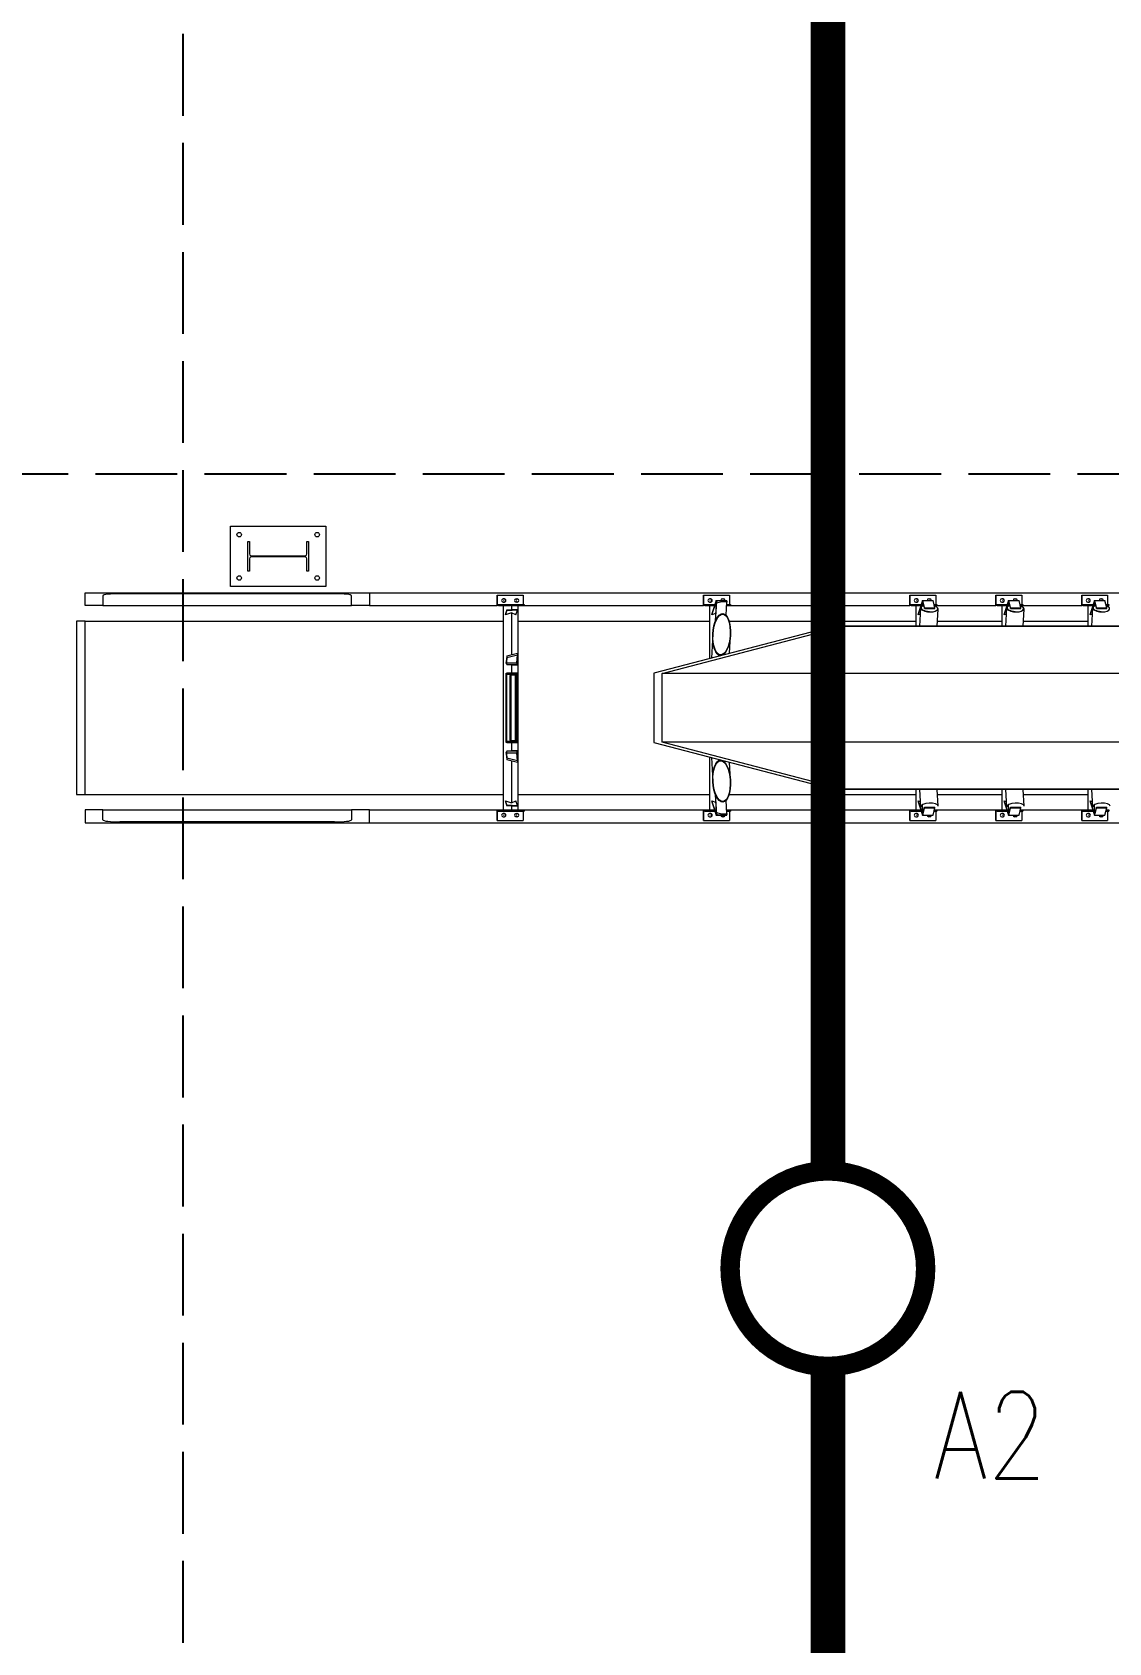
# Model space of a CAD drawing. Header units: millimetres. Extents: x 91119 to 433967, y 16708 to 144224.
# Drawn here: x 313582 to 319798, y 49944 to 59245 of the extents above; entities that cross this region are included whole.
import ezdxf

# ---------------------------------------------------------------- set-up
doc = ezdxf.new("R2010")
doc.units = ezdxf.units.MM
doc.header["$LTSCALE"] = 100
doc.linetypes.add('121217 IES and EMR$0$XKITLINE03', pattern=[6.299213, 4.724409, -1.574803])
doc.linetypes.add('DASHED', pattern=[19.05, 12.7, -6.35])
for name, color, linetype in [('121217 IES and EMR$0$grid', 8, 'Continuous'), ('121217 IES and EMR$0$Xref', 8, 'Continuous'), ('Lighting', 5, 'Continuous')]:
    doc.layers.add(name, color=color, linetype=linetype)
doc.styles.add('ROMANS', font='romans.shx', dxfattribs={"width": 0.8, "height": 2.5})

msp = doc.modelspace()

# ---------------------------------------------------------------- linework, layer by layer
at = {"layer": '121217 IES and EMR$0$grid', "linetype": '121217 IES and EMR$0$XKITLINE03'}
for p, q in [((314452.5, 138605.8), (314452.5, 24225.6)), ((409538.3, 56693.7), (257573.4, 56693.7))]:
    msp.add_line(p, q, dxfattribs=at)
at = {"layer": '121217 IES and EMR$0$Xref', "linetype": 'Continuous', "lineweight": 20}
for p, q in [((314727.5, 56393.7), (315277.5, 56393.7)), ((314727.5, 56043.7), (314727.5, 56393.7)), ((315277.5, 56393.7), (315277.5, 56043.7)), ((314826.8, 56133.1), (314826.8, 56304.2)), ((314826.8, 56304.2), (314836.5, 56304.2)), ((314836.5, 56304.2), (314836.5, 56232.4)), ((315168.5, 56232.4), (315168.5, 56304.2)), ((315168.5, 56304.2), (315178.2, 56304.2)), ((315178.2, 56304.2), (315178.2, 56133.1)), ((314836.5, 56205), (314836.5, 56133.1)), ((314846.7, 56222.2), (315158.3, 56222.2)), ((315158.3, 56215.2), (314846.7, 56215.2)), ((315168.5, 56133.1), (315168.5, 56205)), ((314836.5, 56133.1), (314826.8, 56133.1)), ((315178.2, 56133.1), (315168.5, 56133.1)), ((313887.6, 56008.7), (315528.7, 56008.7)), ((313887.6, 55933.7), (313887.6, 56008.7)), ((315327.7, 56002.7), (314088.7, 56002.7)), ((315277.5, 56043.7), (314727.5, 56043.7)), ((315528.7, 56008.7), (327358.4, 56008.7)), ((315528.7, 56008.7), (315528.7, 55933.7)), ((313990.2, 55933.7), (313887.6, 55933.7)), ((313990.2, 55990.7), (313990.2, 55933.7)), ((313990.2, 55933.7), (315426.2, 55933.7)), ((315426.2, 55933.7), (315426.2, 55990.7)), ((315528.7, 55933.7), (315426.2, 55933.7)), ((315528.7, 55933.7), (316266.7, 55933.7)), ((316266.7, 55993.7), (316267.5, 55993.7)), ((316266.7, 55933.7), (316266.7, 55993.7)), ((316274.1, 55933.7), (316266.7, 55933.7)), ((316267.5, 55993.7), (316416.4, 55993.7)), ((316267.5, 55993.7), (316267.5, 55947.7)), ((316268.4, 55939.7), (316274.1, 55939.7)), ((316274.1, 55939.7), (316422.9, 55939.7)), ((316274.1, 55939.7), (316274.1, 55933.7)), ((316274.1, 55933.7), (316344.5, 55933.7)), ((316308.2, 55972.7), (316301.2, 55972.7)), ((316301.2, 55954.7), (316308.2, 55954.7)), ((316301.7, 55933.7), (316301.7, 54753.7)), ((316304.7, 55964.2), (316304, 55964.2)), ((316304, 55963.2), (316304.7, 55963.2)), ((316323.2, 55910), (316315.5, 55886.4)), ((316315.5, 55881.1), (316323.2, 55904.6)), ((316323.2, 55910), (316383.7, 55912.7)), ((316323.2, 55910), (316323.2, 55904.6)), ((316383.7, 55907.4), (316323.2, 55904.6)), ((316349, 55933.7), (316344.5, 55933.7)), ((316349, 55933.7), (316349, 55911.2)), ((316352.5, 55933.7), (316349, 55933.7)), ((316352.5, 55933.7), (316422.9, 55933.7)), ((316375.1, 55881.1), (316383.7, 55907.4)), ((316375.7, 55972.7), (316382.6, 55972.7)), ((316382.6, 55954.7), (316375.7, 55954.7)), ((316379.1, 55964.2), (316378.4, 55964.2)), ((316378.4, 55963.2), (316379.1, 55963.2)), ((316383.7, 55912.7), (316383.7, 55907.4)), ((316385.9, 55933.7), (316385.9, 54753.7)), ((316416.4, 55993.7), (316416.4, 55947.7)), ((316422.9, 55939.7), (316422.9, 55933.7)), ((316422.9, 55933.7), (317457.8, 55933.7)), ((317457.8, 55993.7), (317458.5, 55993.7)), ((317457.8, 55933.7), (317457.8, 55993.7)), ((317465.1, 55933.7), (317457.8, 55933.7)), ((317458.5, 55993.7), (317607.4, 55993.7)), ((317458.5, 55993.7), (317458.5, 55947.7)), ((317459.5, 55939.7), (317465.1, 55939.7)), ((317465.1, 55939.7), (317523.9, 55939.7)), ((317465.1, 55939.7), (317465.1, 55933.7)), ((317465.1, 55933.7), (317522, 55933.7)), ((317499.2, 55972.7), (317492.3, 55972.7)), ((317492.3, 55954.7), (317499.2, 55954.7)), ((317492.8, 55933.7), (317492.8, 55627.6)), ((317495.7, 55964.2), (317495, 55964.2)), ((317495, 55963.2), (317495.7, 55963.2)), ((317531.9, 55964.2), (317506.6, 55886.4)), ((317506.6, 55881.1), (317532.1, 55959.5)), ((317532.2, 55959.9), (317525.4, 55840.7)), ((317526.2, 55842.8), (317532.2, 55948.1)), ((317531.9, 55964.2), (317591.4, 55964.2)), ((317532.1, 55959.5), (317531.9, 55964.2)), ((317532.1, 55959.5), (317532.2, 55959.5)), ((317532.2, 55959.9), (317544.5, 55963.1)), ((317532.2, 55959.9), (317532.2, 55948.1)), ((317564.4, 55956.5), (317532.2, 55948.1)), ((317544.5, 55963.1), (317591.9, 55963.1)), ((317544.5, 55963.1), (317592.7, 55960.4)), ((317592.7, 55954.8), (317564.4, 55956.5)), ((317566.7, 55972.7), (317573.7, 55972.7)), ((317587.8, 55878.2), (317592.2, 55954.9)), ((317590.9, 55933.7), (317614, 55933.7)), ((317591.3, 55939.7), (317614, 55939.7)), ((317591.5, 55963.1), (317591.4, 55964.2)), ((317592.7, 55960.4), (317591.9, 55963.1)), ((317592.7, 55960.4), (317592.7, 55954.8)), ((317607.4, 55993.7), (317607.4, 55947.7)), ((317614, 55939.7), (317614, 55933.7)), ((317614, 55933.7), (318648.8, 55933.7)), ((318648.8, 55933.7), (318648.8, 55993.7)), ((318648.8, 55993.7), (318649.6, 55993.7)), ((318656.2, 55933.7), (318648.8, 55933.7)), ((318649.6, 55993.7), (318649.6, 55947.7)), ((318649.6, 55993.7), (318798.5, 55993.7)), ((318650.6, 55939.7), (318656.2, 55939.7)), ((318656.2, 55939.7), (318715, 55939.7)), ((318656.2, 55939.7), (318656.2, 55933.7)), ((318656.2, 55933.7), (318713, 55933.7)), ((318690.3, 55972.7), (318683.3, 55972.7)), ((318683.3, 55954.7), (318690.3, 55954.7)), ((318683.8, 55933.7), (318683.8, 55815.6)), ((318686.8, 55964.2), (318686.1, 55964.2)), ((318686.1, 55963.2), (318686.8, 55963.2)), ((318722.9, 55964.2), (318697.7, 55886.4)), ((318697.7, 55881.1), (318723.2, 55959.5)), ((318711, 55918.3), (318705.2, 55815.6)), ((318723.5, 55963.1), (318721.6, 55930.8)), ((318722.3, 55931.2), (318723.7, 55956.5)), ((318722.9, 55964.2), (318782.5, 55964.2)), ((318723.2, 55959.5), (318722.9, 55964.2)), ((318723.2, 55959.5), (318723.2, 55959.5)), ((318723.5, 55963.1), (318783, 55963.1)), ((318734.2, 55922.1), (318723.5, 55963.1)), ((318723.7, 55956.5), (318733.9, 55917.6)), ((318733.9, 55917.6), (318734.2, 55922.1)), ((318733.9, 55917.6), (318793.5, 55917.6)), ((318734.2, 55922.1), (318793.7, 55922.1)), ((318757.8, 55972.7), (318764.7, 55972.7)), ((318782.5, 55963.1), (318782.5, 55964.2)), ((318793.7, 55922.1), (318783, 55963.1)), ((318789.1, 55939.7), (318805, 55939.7)), ((318790.7, 55933.7), (318805, 55933.7)), ((318793.5, 55917.6), (318793.7, 55922.1)), ((318798.5, 55993.7), (318798.5, 55947.7)), ((318805, 55939.7), (318805, 55933.7)), ((318805, 55933.7), (319145.1, 55933.7)), ((318807.4, 55815.6), (318812.9, 55912.5)), ((319145.1, 55933.7), (319145.1, 55993.7)), ((319145.1, 55993.7), (319145.9, 55993.7)), ((319152.4, 55933.7), (319145.1, 55933.7)), ((319145.9, 55993.7), (319145.9, 55947.7)), ((319145.9, 55993.7), (319294.7, 55993.7)), ((319146.8, 55939.7), (319152.4, 55939.7)), ((319152.4, 55939.7), (319211.2, 55939.7)), ((319152.4, 55939.7), (319152.4, 55933.7)), ((319152.4, 55933.7), (319209.3, 55933.7)), ((319186.5, 55972.7), (319179.6, 55972.7)), ((319179.6, 55954.7), (319186.5, 55954.7)), ((319180.1, 55933.7), (319180.1, 55815.6)), ((319183.1, 55964.2), (319182.3, 55964.2)), ((319182.3, 55963.2), (319183.1, 55963.2)), ((319219.2, 55964.2), (319193.9, 55886.4)), ((319193.9, 55881.1), (319219.4, 55959.5)), ((319207.3, 55918.3), (319201.5, 55815.6)), ((319219.7, 55963.1), (319217.9, 55930.8)), ((319218.6, 55931.2), (319220, 55956.5)), ((319219.2, 55964.2), (319278.8, 55964.2)), ((319219.4, 55959.5), (319219.2, 55964.2)), ((319219.4, 55959.5), (319219.5, 55959.5)), ((319219.7, 55963.1), (319279.3, 55963.1)), ((319230.4, 55922.1), (319219.7, 55963.1)), ((319220, 55956.5), (319230.2, 55917.6)), ((319230.2, 55917.6), (319230.4, 55922.1)), ((319230.2, 55917.6), (319289.7, 55917.6)), ((319230.4, 55922.1), (319290, 55922.1)), ((319254, 55972.7), (319261, 55972.7)), ((319278.8, 55963.1), (319278.8, 55964.2)), ((319290, 55922.1), (319279.3, 55963.1)), ((319285.4, 55939.7), (319301.3, 55939.7)), ((319287, 55933.7), (319301.3, 55933.7)), ((319289.7, 55917.6), (319290, 55922.1)), ((319294.7, 55993.7), (319294.7, 55947.7)), ((319301.3, 55939.7), (319301.3, 55933.7)), ((319301.3, 55933.7), (319641.4, 55933.7)), ((319303.6, 55815.6), (319309.1, 55912.5)), ((319641.4, 55933.7), (319641.4, 55993.7)), ((319641.4, 55993.7), (319642.1, 55993.7)), ((319648.7, 55933.7), (319641.4, 55933.7)), ((319642.1, 55993.7), (319642.1, 55947.7)), ((319642.1, 55993.7), (319791, 55993.7)), ((319643.1, 55939.7), (319648.7, 55939.7)), ((319648.7, 55939.7), (319707.5, 55939.7)), ((319648.7, 55939.7), (319648.7, 55933.7)), ((319648.7, 55933.7), (319705.6, 55933.7)), ((319682.8, 55972.7), (319675.9, 55972.7)), ((319675.9, 55954.7), (319682.8, 55954.7)), ((319676.4, 55933.7), (319676.4, 55815.6)), ((319679.3, 55964.2), (319678.6, 55964.2)), ((319678.6, 55963.2), (319679.3, 55963.2)), ((319715.5, 55964.2), (319690.2, 55886.4)), ((319690.2, 55881.1), (319715.7, 55959.5)), ((319703.6, 55918.3), (319697.7, 55815.6)), ((319716, 55963.1), (319714.2, 55930.8)), ((319714.9, 55931.2), (319716.3, 55956.5)), ((319715.5, 55964.2), (319775, 55964.2)), ((319715.7, 55959.5), (319715.5, 55964.2)), ((319715.7, 55959.5), (319715.8, 55959.5)), ((319716, 55963.1), (319775.6, 55963.1)), ((319726.7, 55922.1), (319716, 55963.1)), ((319716.3, 55956.5), (319726.5, 55917.6)), ((319726.5, 55917.6), (319726.7, 55922.1)), ((319726.5, 55917.6), (319786, 55917.6)), ((319726.7, 55922.1), (319786.3, 55922.1)), ((319750.3, 55972.7), (319757.3, 55972.7)), ((319775.1, 55963.1), (319775, 55964.2)), ((319786.3, 55922.1), (319775.6, 55963.1)), ((319781.7, 55939.7), (319797.6, 55939.7)), ((319783.2, 55933.7), (319797.6, 55933.7)), ((319786, 55917.6), (319786.3, 55922.1)), ((319791, 55993.7), (319791, 55947.7)), ((319797.6, 55939.7), (319797.6, 55933.7)), ((313887.9, 55843.7), (313838.7, 55843.7)), ((313838.7, 55843.7), (313838.7, 54843.7)), ((313887.9, 55843.7), (316301.7, 55843.7)), ((313887.9, 54843.7), (313887.9, 55843.7)), ((316349, 55892.3), (316315.5, 55881.1)), ((316315.5, 55886.4), (316315.5, 55881.1)), ((316349, 55892.3), (316349, 55650.6)), ((316375.1, 55881.1), (316349, 55892.3)), ((316385.9, 55843.7), (317492.8, 55843.7)), ((318212.1, 55815.6), (317170.7, 55543.4)), ((317219.9, 55542), (318256.7, 55813)), ((317528.1, 55888.3), (317506.6, 55881.1)), ((317506.6, 55886.4), (317506.6, 55881.1)), ((317605.5, 55843.7), (318683.8, 55843.7)), ((327001.3, 55815.6), (318212.1, 55815.6)), ((318256.7, 55813), (318212.1, 55815.6)), ((327001.9, 55813), (318256.7, 55813)), ((318697.7, 55886.4), (318697.7, 55881.1)), ((318709.1, 55884.9), (318697.7, 55881.1)), ((318809, 55843.7), (319180.1, 55843.7)), ((319193.9, 55886.4), (319193.9, 55881.1)), ((319205.4, 55884.9), (319193.9, 55881.1)), ((319305.2, 55843.7), (319676.4, 55843.7)), ((319690.2, 55886.4), (319690.2, 55881.1)), ((319701.7, 55884.9), (319690.2, 55881.1)), ((317511.5, 55769.6), (317503.6, 55630.4)), ((317607.3, 55657.5), (317613.4, 55763.8)), ((316323.2, 55643.9), (316320.7, 55600.6)), ((316321.5, 55603), (316323.2, 55632.1)), ((316323.2, 55643.9), (316383.7, 55659.7)), ((316383.7, 55647.9), (316323.2, 55632.1)), ((316323.2, 55643.9), (316323.2, 55632.1)), ((316381.1, 55603), (316383.7, 55647.9)), ((316383.7, 55659.7), (316383.7, 55647.9)), ((316315.9, 55605.8), (316315.9, 55600.8)), ((316320.7, 55605.8), (316315.9, 55605.8)), ((316315.9, 55600.8), (316320.7, 55600.8)), ((316319.2, 55543.7), (316323.2, 55543.7)), ((316319.2, 55143.7), (316319.2, 55543.7)), ((316319.8, 55538.7), (316319.8, 55148.7)), ((316323.2, 55538.7), (316319.8, 55538.7)), ((316320.7, 55605.8), (316321, 55605.8)), ((316320.7, 55600.8), (316320.7, 55605.8)), ((316320.7, 55600.8), (316320.8, 55600.8)), ((316320.7, 55600.6), (316323.2, 55591.2)), ((316321.5, 55603), (316381.1, 55603)), ((316323.2, 55596.7), (316321.5, 55603)), ((316323.2, 55596.7), (316323.2, 55591.2)), ((316323.2, 55596.7), (316383.7, 55593.2)), ((316383.7, 55587.7), (316323.2, 55591.2)), ((316323.2, 55543.7), (316323.2, 55538.7)), ((316383.7, 55543.7), (316323.2, 55543.7)), ((316323.2, 55538.7), (316383.7, 55538.7)), ((316342.5, 55156.7), (316342.5, 55530.7)), ((316347.8, 55156.7), (316347.8, 55530.7)), ((316349, 55589.7), (316349, 55543.7)), ((316370.9, 55530.7), (316370.9, 55156.7)), ((316376.2, 55530.7), (316376.2, 55156.7)), ((316379.4, 55538.7), (316379.4, 55148.7)), ((316383.7, 55593.2), (316381.1, 55603)), ((316383.7, 55593.2), (316383.7, 55587.7)), ((316383.7, 55543.7), (316383.7, 55538.7)), ((317170.7, 55543.4), (317170.7, 55144)), ((325696.5, 55542), (317219.9, 55542)), ((317219.9, 55145.3), (317219.9, 55542)), ((316315.9, 55086.6), (316315.9, 55081.6)), ((316320.7, 55086.6), (316315.9, 55086.6)), ((316315.9, 55081.6), (316320.7, 55081.6)), ((316323.2, 55143.7), (316319.2, 55143.7)), ((316319.8, 55148.7), (316323.2, 55148.7)), ((316323.2, 55096.2), (316320.7, 55086.8)), ((316320.7, 55086.8), (316323.2, 55043.5)), ((316320.7, 55086.6), (316320.8, 55086.6)), ((316320.7, 55081.6), (316320.7, 55086.6)), ((316320.7, 55081.6), (316321, 55081.6)), ((316321.5, 55084.4), (316323.2, 55090.7)), ((316321.5, 55084.4), (316381.1, 55084.4)), ((316323.2, 55055.3), (316321.5, 55084.4)), ((316323.2, 55148.7), (316323.2, 55143.7)), ((316383.7, 55148.7), (316323.2, 55148.7)), ((316323.2, 55143.7), (316383.7, 55143.7)), ((316323.2, 55096.2), (316383.7, 55099.6)), ((316323.2, 55096.2), (316323.2, 55090.7)), ((316383.7, 55094.1), (316323.2, 55090.7)), ((316349, 55143.7), (316349, 55097.7)), ((316381.1, 55084.4), (316383.7, 55094.1)), ((316383.7, 55039.5), (316381.1, 55084.4)), ((316383.7, 55148.7), (316383.7, 55143.7)), ((316383.7, 55099.6), (316383.7, 55094.1)), ((317170.7, 55144), (318212.1, 54871.8)), ((325696.5, 55145.3), (317219.9, 55145.3)), ((318256.7, 54874.4), (317219.9, 55145.3)), ((316323.2, 55055.3), (316323.2, 55043.5)), ((316323.2, 55055.3), (316383.7, 55039.5)), ((316383.7, 55027.7), (316323.2, 55043.5)), ((316349, 55036.7), (316349, 54795)), ((316383.7, 55039.5), (316383.7, 55027.7)), ((317492.8, 55059.8), (317492.8, 54753.7)), ((317503.6, 55057), (317511.5, 54917.8)), ((317613.4, 54923.6), (317607.3, 55029.9)), ((313838.7, 54843.7), (313887.9, 54843.7)), ((313887.9, 54843.7), (316301.7, 54843.7)), ((316315.5, 54806.3), (316315.5, 54800.9)), ((316315.5, 54806.3), (316349, 54795)), ((316323.2, 54782.7), (316315.5, 54806.3)), ((316315.5, 54800.9), (316323.2, 54777.4)), ((316349, 54795), (316375.1, 54806.3)), ((316383.7, 54780), (316375.1, 54806.3)), ((316385.9, 54843.7), (317492.8, 54843.7)), ((317506.6, 54806.3), (317506.6, 54800.9)), ((317506.6, 54806.3), (317528.1, 54799)), ((317532.1, 54727.8), (317506.6, 54806.3)), ((317506.6, 54800.9), (317531.9, 54723.2)), ((317525.4, 54846.6), (317532.2, 54727.5)), ((317532.2, 54739.3), (317526.2, 54844.5)), ((317592.2, 54732.5), (317587.8, 54809.1)), ((317605.5, 54843.7), (318683.8, 54843.7)), ((318212.1, 54871.8), (318256.7, 54874.4)), ((327001.3, 54871.8), (318212.1, 54871.8)), ((327001.9, 54874.4), (318256.7, 54874.4)), ((318683.8, 54871.8), (318683.8, 54753.7)), ((318697.7, 54806.3), (318697.7, 54800.9)), ((318697.7, 54806.3), (318709.1, 54802.4)), ((318723.2, 54727.8), (318697.7, 54806.3)), ((318697.7, 54800.9), (318722.9, 54723.2)), ((318705.2, 54871.8), (318711, 54769.1)), ((318812.9, 54774.9), (318807.4, 54871.8)), ((318809, 54843.7), (319180.1, 54843.7)), ((319180.1, 54871.8), (319180.1, 54753.7)), ((319193.9, 54806.3), (319193.9, 54800.9)), ((319193.9, 54806.3), (319205.4, 54802.4)), ((319219.4, 54727.8), (319193.9, 54806.3)), ((319193.9, 54800.9), (319219.2, 54723.2)), ((319201.5, 54871.8), (319207.3, 54769.1)), ((319309.1, 54774.9), (319303.6, 54871.8)), ((319305.2, 54843.7), (319676.4, 54843.7)), ((319676.4, 54871.8), (319676.4, 54753.7)), ((319690.2, 54806.3), (319690.2, 54800.9)), ((319690.2, 54806.3), (319701.7, 54802.4)), ((319715.7, 54727.8), (319690.2, 54806.3)), ((319690.2, 54800.9), (319715.5, 54723.2)), ((319697.7, 54871.8), (319703.6, 54769.1)), ((313887.6, 54753.7), (313887.6, 54678.7)), ((313990.2, 54753.7), (313887.6, 54753.7)), ((313990.2, 54753.7), (315426.2, 54753.7)), ((313990.2, 54696.7), (313990.2, 54753.7)), ((315426.2, 54753.7), (315426.2, 54696.7)), ((315528.7, 54753.7), (315426.2, 54753.7)), ((315528.7, 54753.7), (316266.7, 54753.7)), ((315528.7, 54678.7), (315528.7, 54753.7)), ((316266.7, 54693.7), (316266.7, 54753.7)), ((316266.7, 54753.7), (316274.1, 54753.7)), ((316267.5, 54693.7), (316266.7, 54693.7)), ((316267.5, 54739.7), (316267.5, 54693.7)), ((316267.5, 54693.7), (316416.4, 54693.7)), ((316274.1, 54747.7), (316268.4, 54747.7)), ((316274.1, 54753.7), (316344.5, 54753.7)), ((316274.1, 54753.7), (316274.1, 54747.7)), ((316274.1, 54747.7), (316422.9, 54747.7)), ((316308.2, 54732.7), (316301.2, 54732.7)), ((316301.2, 54714.7), (316308.2, 54714.7)), ((316304.7, 54724.2), (316304, 54724.2)), ((316304, 54723.2), (316304.7, 54723.2)), ((316323.2, 54782.7), (316323.2, 54777.4)), ((316323.2, 54782.7), (316383.7, 54780)), ((316383.7, 54774.6), (316323.2, 54777.4)), ((316344.5, 54753.7), (316349, 54753.7)), ((316349, 54776.2), (316349, 54753.7)), ((316349, 54753.7), (316352.5, 54753.7)), ((316352.5, 54753.7), (316422.9, 54753.7)), ((316375.7, 54732.7), (316382.6, 54732.7)), ((316382.6, 54714.7), (316375.7, 54714.7)), ((316379.1, 54724.2), (316378.4, 54724.2)), ((316378.4, 54723.2), (316379.1, 54723.2)), ((316383.7, 54780), (316383.7, 54774.6)), ((316416.4, 54739.7), (316416.4, 54693.7)), ((316422.9, 54753.7), (317457.8, 54753.7)), ((316422.9, 54753.7), (316422.9, 54747.7)), ((317457.8, 54693.7), (317457.8, 54753.7)), ((317457.8, 54753.7), (317465.1, 54753.7)), ((317458.5, 54693.7), (317457.8, 54693.7)), ((317458.5, 54739.7), (317458.5, 54693.7)), ((317458.5, 54693.7), (317607.4, 54693.7)), ((317465.1, 54747.7), (317459.5, 54747.7)), ((317465.1, 54753.7), (317522, 54753.7)), ((317465.1, 54753.7), (317465.1, 54747.7)), ((317465.1, 54747.7), (317523.9, 54747.7)), ((317499.2, 54732.7), (317492.3, 54732.7)), ((317492.3, 54714.7), (317499.2, 54714.7)), ((317495.7, 54724.2), (317495, 54724.2)), ((317495, 54723.2), (317495.7, 54723.2)), ((317531.9, 54723.2), (317532.1, 54727.8)), ((317531.9, 54723.2), (317591.4, 54723.2)), ((317532.1, 54727.8), (317532.2, 54727.8)), ((317532.2, 54739.3), (317564.4, 54730.9)), ((317532.2, 54739.3), (317532.2, 54727.5)), ((317544.5, 54724.3), (317532.2, 54727.5)), ((317592.7, 54727), (317544.5, 54724.3)), ((317544.5, 54724.3), (317591.9, 54724.3)), ((317564.4, 54730.9), (317592.7, 54732.5)), ((317573.7, 54714.7), (317566.7, 54714.7)), ((317590.9, 54753.7), (317614, 54753.7)), ((317591.3, 54747.7), (317614, 54747.7)), ((317591.4, 54723.2), (317591.5, 54724.3)), ((317591.9, 54724.3), (317592.7, 54727)), ((317592.7, 54732.5), (317592.7, 54727)), ((317607.4, 54739.7), (317607.4, 54693.7)), ((317614, 54753.7), (318648.8, 54753.7)), ((317614, 54753.7), (317614, 54747.7)), ((318648.8, 54693.7), (318648.8, 54753.7)), ((318648.8, 54753.7), (318656.2, 54753.7)), ((318649.6, 54693.7), (318648.8, 54693.7)), ((318649.6, 54739.7), (318649.6, 54693.7)), ((318649.6, 54693.7), (318798.5, 54693.7)), ((318656.2, 54747.7), (318650.6, 54747.7)), ((318656.2, 54753.7), (318713, 54753.7)), ((318656.2, 54753.7), (318656.2, 54747.7)), ((318656.2, 54747.7), (318715, 54747.7)), ((318690.3, 54732.7), (318683.3, 54732.7)), ((318683.3, 54714.7), (318690.3, 54714.7)), ((318686.8, 54724.2), (318686.1, 54724.2)), ((318686.1, 54723.2), (318686.8, 54723.2)), ((318720.2, 54782.3), (318723.5, 54724.3)), ((318723.7, 54730.9), (318720.8, 54782.7)), ((318722.9, 54723.2), (318723.2, 54727.8)), ((318722.9, 54723.2), (318782.5, 54723.2)), ((318723.2, 54727.8), (318723.2, 54727.8)), ((318723.5, 54724.3), (318734.2, 54765.3)), ((318723.5, 54724.3), (318783, 54724.3)), ((318733.9, 54769.8), (318723.7, 54730.9)), ((318733.9, 54769.8), (318793.5, 54769.8)), ((318734.2, 54765.3), (318733.9, 54769.8)), ((318734.2, 54765.3), (318793.7, 54765.3)), ((318764.7, 54714.7), (318757.8, 54714.7)), ((318782.5, 54723.2), (318782.5, 54724.3)), ((318783, 54724.3), (318793.7, 54765.3)), ((318789.1, 54747.7), (318805, 54747.7)), ((318790.7, 54753.7), (318805, 54753.7)), ((318793.7, 54765.3), (318793.5, 54769.8)), ((318798.5, 54739.7), (318798.5, 54693.7)), ((318805, 54753.7), (319145.1, 54753.7)), ((318805, 54753.7), (318805, 54747.7)), ((319145.1, 54693.7), (319145.1, 54753.7)), ((319145.1, 54753.7), (319152.4, 54753.7)), ((319145.9, 54693.7), (319145.1, 54693.7)), ((319145.9, 54739.7), (319145.9, 54693.7)), ((319145.9, 54693.7), (319294.7, 54693.7)), ((319152.4, 54747.7), (319146.8, 54747.7)), ((319152.4, 54753.7), (319209.3, 54753.7)), ((319152.4, 54753.7), (319152.4, 54747.7)), ((319152.4, 54747.7), (319211.2, 54747.7)), ((319186.5, 54732.7), (319179.6, 54732.7)), ((319179.6, 54714.7), (319186.5, 54714.7)), ((319183.1, 54724.2), (319182.3, 54724.2)), ((319182.3, 54723.2), (319183.1, 54723.2)), ((319216.4, 54782.3), (319219.7, 54724.3)), ((319220, 54730.9), (319217.1, 54782.7)), ((319219.2, 54723.2), (319219.4, 54727.8)), ((319219.2, 54723.2), (319278.8, 54723.2)), ((319219.4, 54727.8), (319219.5, 54727.8)), ((319219.7, 54724.3), (319230.4, 54765.3)), ((319219.7, 54724.3), (319279.3, 54724.3)), ((319230.2, 54769.8), (319220, 54730.9)), ((319230.2, 54769.8), (319289.7, 54769.8)), ((319230.4, 54765.3), (319230.2, 54769.8)), ((319230.4, 54765.3), (319290, 54765.3)), ((319261, 54714.7), (319254, 54714.7)), ((319278.8, 54723.2), (319278.8, 54724.3)), ((319279.3, 54724.3), (319290, 54765.3)), ((319285.4, 54747.7), (319301.3, 54747.7)), ((319287, 54753.7), (319301.3, 54753.7)), ((319290, 54765.3), (319289.7, 54769.8)), ((319294.7, 54739.7), (319294.7, 54693.7)), ((319301.3, 54753.7), (319641.4, 54753.7)), ((319301.3, 54753.7), (319301.3, 54747.7)), ((319641.4, 54693.7), (319641.4, 54753.7)), ((319641.4, 54753.7), (319648.7, 54753.7)), ((319642.1, 54693.7), (319641.4, 54693.7)), ((319642.1, 54739.7), (319642.1, 54693.7)), ((319642.1, 54693.7), (319791, 54693.7)), ((319648.7, 54747.7), (319643.1, 54747.7)), ((319648.7, 54753.7), (319705.6, 54753.7)), ((319648.7, 54753.7), (319648.7, 54747.7)), ((319648.7, 54747.7), (319707.5, 54747.7)), ((319682.8, 54732.7), (319675.9, 54732.7)), ((319675.9, 54714.7), (319682.8, 54714.7)), ((319679.3, 54724.2), (319678.6, 54724.2)), ((319678.6, 54723.2), (319679.3, 54723.2)), ((319712.7, 54782.3), (319716, 54724.3)), ((319716.3, 54730.9), (319713.4, 54782.7)), ((319715.5, 54723.2), (319715.7, 54727.8)), ((319715.5, 54723.2), (319775, 54723.2)), ((319715.7, 54727.8), (319715.8, 54727.8)), ((319716, 54724.3), (319726.7, 54765.3)), ((319716, 54724.3), (319775.6, 54724.3)), ((319726.5, 54769.8), (319716.3, 54730.9)), ((319726.5, 54769.8), (319786, 54769.8)), ((319726.7, 54765.3), (319726.5, 54769.8)), ((319726.7, 54765.3), (319786.3, 54765.3)), ((319757.3, 54714.7), (319750.3, 54714.7)), ((319775, 54723.2), (319775.1, 54724.3)), ((319775.6, 54724.3), (319786.3, 54765.3)), ((319781.7, 54747.7), (319797.6, 54747.7)), ((319783.2, 54753.7), (319797.6, 54753.7)), ((319786.3, 54765.3), (319786, 54769.8)), ((319791, 54739.7), (319791, 54693.7)), ((319797.6, 54753.7), (319797.6, 54747.7)), ((313887.6, 54678.7), (315528.7, 54678.7)), ((315327.7, 54684.7), (314088.7, 54684.7)), ((315528.7, 54678.7), (327358.4, 54678.7))]:
    msp.add_line(p, q, dxfattribs=at)
at = {"layer": '121217 IES and EMR$0$Xref', "linetype": 'Continuous', "lineweight": 0}
for p, q in [((317512.6, 55783), (317514, 55781.6)), ((317599, 55696.6), (317600.4, 55695.2)), ((316337.7, 55543.7), (316342.7, 55538.7)), ((316348.1, 55533.3), (316349.7, 55531.7)), ((316370.9, 55510.5), (316376.2, 55505.2)), ((318236.4, 54879.7), (318229.6, 54872.8)), ((314368.3, 54684.7), (314374.3, 54678.7))]:
    msp.add_line(p, q, dxfattribs=at)
at = {"layer": '121217 IES and EMR$0$Xref', "linetype": 'Continuous', "lineweight": 20}
for centre in [(314777.5, 56343.7), (315227.5, 56343.7), (314777.5, 56093.7), (315227.5, 56093.7)]:
    msp.add_circle(centre, 13, dxfattribs=at)
for centre, start, end in [((314846.7, 56232.4), 180, 270), ((314846.7, 56205), 90, 180), ((315158.3, 56232.4), 270, 0), ((315158.3, 56205), 0, 90)]:
    msp.add_arc(centre, 10.2, start, end, dxfattribs=at)
for centre, major_axis, ratio, start_param, end_param in [((314088.7, 55990.7), (98.5, 0), 0.121869, 1.570796, 3.141593), ((315327.7, 55990.7), (98.5, 0), 0.121869, 0, 1.570796), ((316268.4, 55947.7), (0, 8), 0.121869, 1.570796, 3.141593), ((316301.2, 55963.7), (0, 9), 0.992546, 0, 3.141593), ((316304, 55963.7), (0, 0.5), 0.992546, 0, 3.141593), ((316307.4, 55963.7), (0, 9), 0.992546, 3.141593, 6.283185), ((316308.2, 55963.7), (0, -9), 0.992546, 0, 3.141593), ((316375.7, 55963.7), (0, -9), 0.992546, 3.141593, 6.283185), ((316378.4, 55963.7), (0, 0.5), 0.992546, 0, 3.141593), ((316381.9, 55963.7), (0, -9), 0.992546, 0, 3.141593), ((316382.6, 55963.7), (0, 9), 0.992546, 3.141593, 6.283185), ((316417.3, 55947.7), (0, 8), 0.121869, 1.570796, 3.141593), ((317459.5, 55947.7), (0, 8), 0.121869, 1.570796, 3.141593), ((317492.3, 55963.7), (0, 9), 0.992546, 0, 3.141593), ((317495, 55963.7), (0, 0.5), 0.992546, 0, 3.141593), ((317498.5, 55963.7), (0, 9), 0.992546, 3.141593, 6.283185), ((317499.2, 55963.7), (0, -9), 0.992546, 0, 3.141593), ((317566.7, 55963.7), (0, -9), 0.992546, 3.141593, 4.654742), ((317572.9, 55963.7), (0, -9), 0.992546, 1.628443, 3.141593), ((317573.7, 55963.7), (0, 9), 0.992546, 4.770036, 6.283185), ((317608.4, 55947.7), (0, 8), 0.121869, 1.570796, 3.141593), ((318650.6, 55947.7), (0, 8), 0.121869, 1.570796, 3.141593), ((318683.3, 55963.7), (0, 9), 0.992546, 0, 3.141593), ((318686.1, 55963.7), (0, 0.5), 0.992546, 0, 3.141593), ((318689.5, 55963.7), (0, 9), 0.992546, 3.141593, 6.283185), ((318690.3, 55963.7), (0, -9), 0.992546, 0, 3.141593), ((318761.9, 55915.4), (50.9, -2.9), 0.419468, 3.141593, 3.408802), ((318762.1, 55918.1), (-47.9, 2.7), 0.419468, 0, 4.091719), ((318762.1, 55918.1), (-47.9, 2.7), 0.419468, 5.483984, 6.283185), ((318757.8, 55963.7), (0, -9), 0.992546, 3.141593, 4.654742), ((318764, 55963.7), (0, -9), 0.992546, 1.628443, 3.141593), ((318764.7, 55963.7), (0, 9), 0.992546, 4.770036, 6.283185), ((318799.4, 55947.7), (0, 8), 0.121869, 1.570796, 3.141593), ((318761.9, 55915.4), (50.9, -2.9), 0.419468, 0, 0.538971), ((319146.8, 55947.7), (0, 8), 0.121869, 1.570796, 3.141593), ((319179.6, 55963.7), (0, 9), 0.992546, 0, 3.141593), ((319182.3, 55963.7), (0, 0.5), 0.992546, 0, 3.141593), ((319185.8, 55963.7), (0, 9), 0.992546, 3.141593, 6.283185), ((319186.5, 55963.7), (0, -9), 0.992546, 0, 3.141593), ((319258.2, 55915.4), (50.9, -2.9), 0.419468, 3.141593, 3.408802), ((319258.4, 55918.1), (-47.9, 2.7), 0.419468, 0, 4.091719), ((319258.4, 55918.1), (-47.9, 2.7), 0.419468, 5.483984, 6.283185), ((319254, 55963.7), (0, -9), 0.992546, 3.141593, 4.654742), ((319260.3, 55963.7), (0, -9), 0.992546, 1.628443, 3.141593), ((319261, 55963.7), (0, 9), 0.992546, 4.770036, 6.283185), ((319295.7, 55947.7), (0, 8), 0.121869, 1.570796, 3.141593), ((319258.2, 55915.4), (50.9, -2.9), 0.419468, 0, 0.535947), ((319643.1, 55947.7), (0, 8), 0.121869, 1.570796, 3.141593), ((319675.9, 55963.7), (0, 9), 0.992546, 0, 3.141593), ((319678.6, 55963.7), (0, 0.5), 0.992546, 0, 3.141593), ((319682.1, 55963.7), (0, 9), 0.992546, 3.141593, 6.283185), ((319682.8, 55963.7), (0, -9), 0.992546, 0, 3.141593), ((319754.5, 55915.4), (50.9, -2.9), 0.419468, 3.141593, 3.408802), ((319754.6, 55918.1), (-47.9, 2.7), 0.419468, 0, 4.091719), ((319754.6, 55918.1), (-47.9, 2.7), 0.419468, 5.483984, 6.283185), ((319750.3, 55963.7), (0, -9), 0.992546, 3.141593, 4.654742), ((319756.5, 55963.7), (0, -9), 0.992546, 1.628443, 3.141593), ((319757.3, 55963.7), (0, 9), 0.992546, 4.770036, 6.283185), ((319792, 55947.7), (0, 8), 0.121869, 1.570796, 3.141593), ((318761.9, 54772), (-50.9, -2.9), 0.419468, 3.141593, 6.283185), ((319258.2, 54772), (-50.9, -2.9), 0.419468, 3.141593, 6.283185), ((319754.5, 54772), (-50.9, -2.9), 0.419468, 3.141593, 6.283185), ((314088.7, 54696.7), (98.5, 0), 0.121869, 3.141593, 4.712389), ((315327.7, 54696.7), (98.5, 0), 0.121869, 4.712389, 6.283185), ((316268.4, 54739.7), (0, 8), 0.121869, 0, 1.570796), ((316301.2, 54723.7), (0, 9), 0.992546, 0, 3.141593), ((316304, 54723.7), (0, 0.5), 0.992546, 0, 3.141593), ((316307.4, 54723.7), (0, 9), 0.992546, 3.141593, 6.283185), ((316308.2, 54723.7), (0, -9), 0.992546, 0, 3.141593), ((316375.7, 54723.7), (0, -9), 0.992546, 3.141593, 6.283185), ((316378.4, 54723.7), (0, 0.5), 0.992546, 0, 3.141593), ((316381.9, 54723.7), (0, -9), 0.992546, 0, 3.141593), ((316382.6, 54723.7), (0, 9), 0.992546, 3.141593, 6.283185), ((316417.3, 54739.7), (0, 8), 0.121869, 0, 1.570796), ((317459.5, 54739.7), (0, 8), 0.121869, 0, 1.570796), ((317492.3, 54723.7), (0, 9), 0.992546, 0, 3.141593), ((317495, 54723.7), (0, 0.5), 0.992546, 0, 3.141593), ((317498.5, 54723.7), (0, 9), 0.992546, 3.141593, 6.283185), ((317499.2, 54723.7), (0, -9), 0.992546, 0, 3.141593), ((317566.7, 54723.7), (0, -9), 0.992546, 4.770036, 6.283185), ((317572.9, 54723.7), (0, -9), 0.992546, 0, 1.513149), ((317573.7, 54723.7), (0, 9), 0.992546, 3.141593, 4.654742), ((317608.4, 54739.7), (0, 8), 0.121869, 0, 1.570796), ((318650.6, 54739.7), (0, 8), 0.121869, 0, 1.570796), ((318683.3, 54723.7), (0, 9), 0.992546, 0, 3.141593), ((318686.1, 54723.7), (0, 0.5), 0.992546, 0, 3.141593), ((318689.5, 54723.7), (0, 9), 0.992546, 3.141593, 6.283185), ((318690.3, 54723.7), (0, -9), 0.992546, 0, 3.141593), ((318757.8, 54723.7), (0, -9), 0.992546, 4.770036, 6.283185), ((318764, 54723.7), (0, -9), 0.992546, 0, 1.513149), ((318764.7, 54723.7), (0, 9), 0.992546, 3.141593, 4.654742), ((318799.4, 54739.7), (0, 8), 0.121869, 0, 1.570796), ((319146.8, 54739.7), (0, 8), 0.121869, 0, 1.570796), ((319179.6, 54723.7), (0, 9), 0.992546, 0, 3.141593), ((319182.3, 54723.7), (0, 0.5), 0.992546, 0, 3.141593), ((319185.8, 54723.7), (0, 9), 0.992546, 3.141593, 6.283185), ((319186.5, 54723.7), (0, -9), 0.992546, 0, 3.141593), ((319254, 54723.7), (0, -9), 0.992546, 4.770036, 6.283185), ((319260.3, 54723.7), (0, -9), 0.992546, 0, 1.513149), ((319261, 54723.7), (0, 9), 0.992546, 3.141593, 4.654742), ((319295.7, 54739.7), (0, 8), 0.121869, 0, 1.570796), ((319643.1, 54739.7), (0, 8), 0.121869, 0, 1.570796), ((319675.9, 54723.7), (0, 9), 0.992546, 0, 3.141593), ((319678.6, 54723.7), (0, 0.5), 0.992546, 0, 3.141593), ((319682.1, 54723.7), (0, 9), 0.992546, 3.141593, 6.283185), ((319682.8, 54723.7), (0, -9), 0.992546, 0, 3.141593), ((319750.3, 54723.7), (0, -9), 0.992546, 4.770036, 6.283185), ((319756.5, 54723.7), (0, -9), 0.992546, 0, 1.513149), ((319757.3, 54723.7), (0, 9), 0.992546, 3.141593, 4.654742), ((319792, 54739.7), (0, 8), 0.121869, 0, 1.570796)]:
    msp.add_ellipse(centre, major_axis=major_axis, ratio=ratio, start_param=start_param, end_param=end_param, dxfattribs=at)
for centre, major_axis, ratio in [((316304.7, 55963.7), (0, 0.5), 0.992546), ((316379.1, 55963.7), (0, 0.5), 0.992546), ((317495.7, 55963.7), (0, 0.5), 0.992546), ((318686.8, 55963.7), (0, 0.5), 0.992546), ((319183.1, 55963.7), (0, 0.5), 0.992546), ((319679.3, 55963.7), (0, 0.5), 0.992546), ((317562.4, 55766.7), (6.9, 121.4), 0.419468), ((317562.4, 55766.7), (6.7, 117.8), 0.419468), ((317562.4, 54920.7), (-6.9, 121.4), 0.419468), ((317562.4, 54920.7), (-6.7, 117.8), 0.419468), ((316304.7, 54723.7), (0, 0.5), 0.992546), ((316379.1, 54723.7), (0, 0.5), 0.992546), ((317495.7, 54723.7), (0, 0.5), 0.992546), ((318686.8, 54723.7), (0, 0.5), 0.992546), ((319183.1, 54723.7), (0, 0.5), 0.992546), ((319679.3, 54723.7), (0, 0.5), 0.992546)]:
    msp.add_ellipse(centre, major_axis=major_axis, ratio=ratio, dxfattribs=at)
for points in [[(318718.7, 55914), (318718, 55915.1), (318717.4, 55916), (318717.1, 55916.8)], [(319215, 55914), (319214.2, 55915.1), (319213.6, 55916), (319213.3, 55916.8)], [(319711.3, 55914), (319710.5, 55915.1), (319709.9, 55916), (319709.6, 55916.8)]]:
    msp.add_open_spline(points, degree=3, dxfattribs=at)
for points, knots in [([(318761.8, 55898.4), (318761, 55898.4), (318755, 55898.3), (318742.4, 55900.6), (318728.7, 55905.1), (318720.3, 55910.6), (318719.1, 55913.1), (318718.7, 55914)], [0, 0, 0, 0, 0.034024, 0.316401, 0.597662, 0.872981, 1, 1, 1, 1]), ([(319258.1, 55898.4), (319257.3, 55898.4), (319251.3, 55898.3), (319238.7, 55900.6), (319225, 55905.1), (319216.5, 55910.6), (319215.4, 55913.1), (319215, 55914)], [0, 0, 0, 0, 0.034024, 0.316401, 0.597662, 0.872981, 1, 1, 1, 1]), ([(319754.3, 55898.4), (319753.6, 55898.4), (319747.6, 55898.3), (319735, 55900.6), (319721.2, 55905.1), (319712.8, 55910.6), (319711.6, 55913.1), (319711.3, 55914)], [0, 0, 0, 0, 0.034024, 0.316401, 0.597662, 0.872981, 1, 1, 1, 1]), ([(316376.2, 55530.7), (316376.2, 55531.1), (316376, 55531.4), (316375.4, 55531.9), (316375.1, 55532.1), (316374.1, 55532.6), (316373.4, 55532.8), (316371.2, 55533.3), (316369.8, 55533.4), (316365.4, 55533.7), (316362.4, 55533.7), (316358, 55533.7), (316356.5, 55533.7), (316353.5, 55533.6), (316352, 55533.6), (316349, 55533.4), (316347.5, 55533.3), (316345.3, 55532.8), (316344.6, 55532.6), (316343.6, 55532.1), (316343.3, 55531.9), (316342.7, 55531.4), (316342.5, 55531.1), (316342.5, 55530.7)], [0, 0, 0, 0, 0.03125, 0.03125, 0.0625, 0.0625, 0.125, 0.125, 0.25, 0.25, 0.5, 0.5, 0.625, 0.625, 0.75, 0.75, 0.875, 0.875, 0.9375, 0.9375, 0.96875, 0.96875, 1, 1, 1, 1]), ([(316370.9, 55530.7), (316370.9, 55530.8), (316370.8, 55530.9), (316370.6, 55531.1), (316370.5, 55531.2), (316370.2, 55531.4), (316370, 55531.4), (316369.3, 55531.7), (316368.8, 55531.8), (316367.3, 55532), (316366.3, 55532.1), (316363.4, 55532.2), (316361.4, 55532.2), (316358.4, 55532.2), (316357.4, 55532.2), (316355.4, 55532.2), (316354.4, 55532.1), (316352.4, 55532.1), (316351.4, 55532), (316349.9, 55531.8), (316349.4, 55531.7), (316348.7, 55531.5), (316348.5, 55531.4), (316348.1, 55531.2), (316348, 55531.1), (316347.9, 55530.9), (316347.8, 55530.8), (316347.8, 55530.7)], [0, 0, 0, 0, 0.015625, 0.015625, 0.03125, 0.03125, 0.0625, 0.0625, 0.125, 0.125, 0.25, 0.25, 0.5, 0.5, 0.625, 0.625, 0.75, 0.75, 0.875, 0.875, 0.9375, 0.9375, 0.96875, 0.96875, 0.984375, 0.984375, 1, 1, 1, 1]), ([(316342.5, 55156.7), (316342.5, 55156.3), (316342.7, 55156), (316343.3, 55155.5), (316343.6, 55155.3), (316344.6, 55154.8), (316345.3, 55154.6), (316347.5, 55154.1), (316348.9, 55153.9), (316353.3, 55153.7), (316356.3, 55153.7), (316360.7, 55153.7), (316362.2, 55153.7), (316365.2, 55153.7), (316366.7, 55153.7), (316369.7, 55153.9), (316371.2, 55154.1), (316373.4, 55154.6), (316374.1, 55154.8), (316375.1, 55155.3), (316375.4, 55155.4), (316376, 55156), (316376.2, 55156.3), (316376.2, 55156.7)], [0, 0, 0, 0, 0.03125, 0.03125, 0.0625, 0.0625, 0.125, 0.125, 0.25, 0.25, 0.5, 0.5, 0.625, 0.625, 0.75, 0.75, 0.875, 0.875, 0.9375, 0.9375, 0.96875, 0.96875, 1, 1, 1, 1]), ([(316347.8, 55156.7), (316347.8, 55156.6), (316347.9, 55156.4), (316348, 55156.3), (316348.1, 55156.2), (316348.5, 55156), (316348.7, 55155.9), (316349.4, 55155.7), (316349.9, 55155.6), (316351.4, 55155.4), (316352.3, 55155.3), (316355.3, 55155.2), (316357.3, 55155.2), (316360.2, 55155.2), (316361.2, 55155.2), (316363.3, 55155.2), (316364.3, 55155.2), (316366.3, 55155.3), (316367.3, 55155.4), (316368.7, 55155.6), (316369.2, 55155.7), (316370, 55155.9), (316370.2, 55156), (316370.5, 55156.2), (316370.6, 55156.3), (316370.8, 55156.4), (316370.9, 55156.6), (316370.9, 55156.7)], [0, 0, 0, 0, 0.015625, 0.015625, 0.03125, 0.03125, 0.0625, 0.0625, 0.125, 0.125, 0.25, 0.25, 0.5, 0.5, 0.625, 0.625, 0.75, 0.75, 0.875, 0.875, 0.9375, 0.9375, 0.96875, 0.96875, 0.984375, 0.984375, 1, 1, 1, 1])]:
    msp.add_open_spline(points, degree=3, knots=knots, dxfattribs=at)
at = {"layer": 'Lighting', "color": 1, "linetype": 'DASHED', "const_width": 200}
for points in [[(318175.8, 52669.3), (318175.8, 60584.7)], [(318175.8, 43624.9), (318175.8, 51540.3)]]:
    msp.add_lwpolyline(points, dxfattribs=at)
at = {"layer": 'Lighting', "const_width": 112.1}
msp.add_lwpolyline([(317611.3, 52104.8, 1), (318740.3, 52104.8, 1)], format="xyb", close=True, dxfattribs=at)

# ---------------------------------------------------------------- texts
at = {"layer": 'Lighting', "color": 0, "insert": (318788.2, 51393.6), "char_height": 500, "width": 7884.616, "attachment_point": 1, "style": 'ROMANS'}
msp.add_mtext('A2', dxfattribs=at)

doc.saveas('drawing.dxf')
